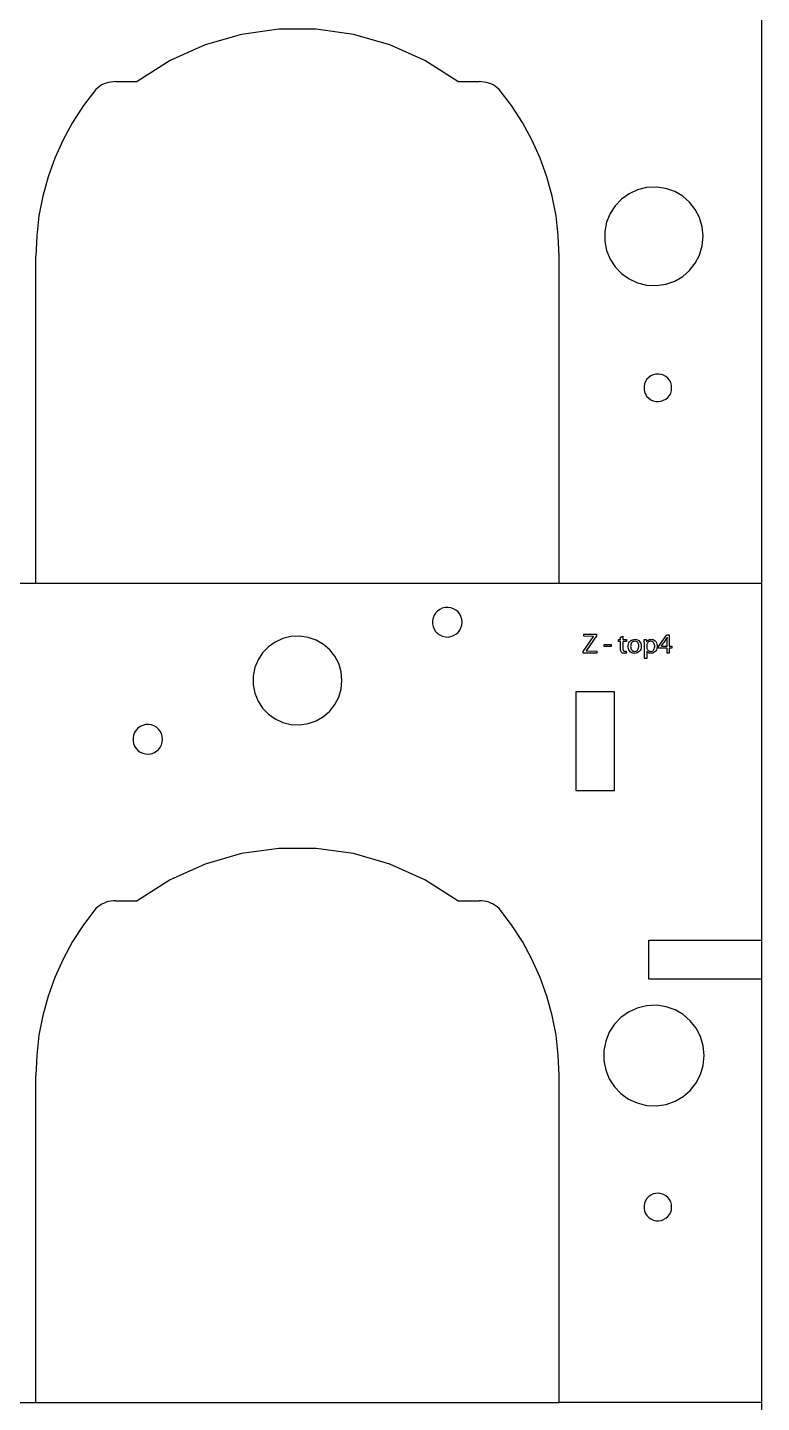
# Model space of a CAD drawing. Header units: metres. Extents: x 2882 to 3456, y 343 to 720.
# Drawn here: x 3034.5 to 3108.9, y 455 to 594.3 of the extents above; entities that cross this region are included whole.
import ezdxf

# ---------------------------------------------------------------- set-up
doc = ezdxf.new("R2010")
doc.units = ezdxf.units.M

msp = doc.modelspace()

# ---------------------------------------------------------------- linework, layer by layer
at = {"layer": 'COMPONENT1'}
for p, q in [((3108.85, 620.97), (3108.85, 537.97)), ((3056.17, 593.57), (3052.49, 592.51)), ((3059.95, 594.1), (3056.17, 593.57)), ((3063.75, 594.1), (3059.95, 594.1)), ((3067.53, 593.57), (3063.75, 594.1)), ((3071.21, 592.51), (3067.53, 593.57)), ((3052.49, 592.51), (3048.95, 590.92)), ((3074.75, 590.92), (3071.21, 592.51)), ((3048.95, 590.92), (3045.62, 588.79)), ((3078.08, 588.79), (3074.75, 590.92)), ((3041.42, 588), (3040.18, 586.37)), ((3041.63, 588.17), (3041.42, 588)), ((3041.83, 588.32), (3041.63, 588.17)), ((3042.04, 588.45), (3041.83, 588.32)), ((3042.25, 588.56), (3042.04, 588.45)), ((3042.47, 588.64), (3042.25, 588.56)), ((3042.7, 588.71), (3042.47, 588.64)), ((3042.94, 588.75), (3042.7, 588.71)), ((3043.19, 588.78), (3042.94, 588.75)), ((3043.46, 588.79), (3043.19, 588.78)), ((3043.46, 588.79), (3045.62, 588.79)), ((3078.08, 588.79), (3080.24, 588.79)), ((3080.51, 588.78), (3080.24, 588.79)), ((3080.76, 588.75), (3080.51, 588.78)), ((3081, 588.71), (3080.76, 588.75)), ((3081.23, 588.64), (3081, 588.71)), ((3081.45, 588.56), (3081.23, 588.64)), ((3081.66, 588.45), (3081.45, 588.56)), ((3081.87, 588.32), (3081.66, 588.45)), ((3082.08, 588.17), (3081.87, 588.32)), ((3082.28, 588), (3082.08, 588.17)), ((3083.52, 586.37), (3082.28, 588)), ((3040.18, 586.37), (3039.07, 584.66)), ((3084.63, 584.66), (3083.52, 586.37)), ((3039.07, 584.66), (3038.1, 582.88)), ((3085.6, 582.88), (3084.63, 584.66)), ((3038.1, 582.88), (3037.28, 581.03)), ((3086.43, 581.03), (3085.6, 582.88)), ((3037.28, 581.03), (3036.59, 579.13)), ((3087.11, 579.13), (3086.43, 581.03)), ((3036.59, 579.13), (3036.05, 577.17)), ((3087.65, 577.17), (3087.11, 579.13)), ((3036.05, 577.17), (3035.66, 575.18)), ((3088.04, 575.18), (3087.65, 577.17)), ((3094.67, 576.89), (3094.03, 576.22)), ((3095.43, 577.43), (3094.67, 576.89)), ((3096.28, 577.83), (3095.43, 577.43)), ((3097.21, 578.06), (3096.28, 577.83)), ((3098.2, 578.11), (3097.21, 578.06)), ((3099.16, 577.97), (3098.2, 578.11)), ((3100.06, 577.65), (3099.16, 577.97)), ((3100.87, 577.18), (3100.06, 577.65)), ((3101.57, 576.57), (3100.87, 577.18)), ((3093.52, 575.43), (3093.16, 574.56)), ((3094.03, 576.22), (3093.52, 575.43)), ((3102.14, 575.84), (3101.57, 576.57)), ((3102.58, 575.01), (3102.14, 575.84)), ((3035.66, 575.18), (3035.43, 573.16)), ((3088.27, 573.16), (3088.04, 575.18)), ((3093.16, 574.56), (3092.97, 573.61)), ((3102.85, 574.09), (3102.58, 575.01)), ((3102.95, 573.12), (3102.85, 574.09)), ((3035.43, 573.16), (3035.35, 571.11)), ((3088.35, 571.11), (3088.27, 573.16)), ((3092.97, 573.61), (3092.97, 572.62)), ((3092.97, 572.62), (3093.16, 571.67)), ((3102.85, 572.14), (3102.95, 573.12)), ((3093.16, 571.67), (3093.52, 570.8)), ((3102.14, 570.39), (3102.58, 571.22)), ((3102.58, 571.22), (3102.85, 572.14)), ((3035.35, 537.97), (3035.35, 571.11)), ((3088.35, 537.97), (3088.35, 571.11)), ((3093.52, 570.8), (3094.03, 570.01)), ((3094.03, 570.01), (3094.67, 569.34)), ((3101.57, 569.66), (3102.14, 570.39)), ((3094.67, 569.34), (3095.43, 568.8)), ((3095.43, 568.8), (3096.28, 568.4)), ((3096.28, 568.4), (3097.21, 568.17)), ((3099.16, 568.26), (3100.06, 568.58)), ((3100.06, 568.58), (3100.87, 569.05)), ((3100.87, 569.05), (3101.57, 569.66)), ((3097.21, 568.17), (3098.2, 568.12)), ((3098.2, 568.12), (3099.16, 568.26)), ((3097.25, 558.63), (3097.11, 558.41)), ((3097.43, 558.82), (3097.25, 558.63)), ((3097.64, 558.97), (3097.43, 558.82)), ((3097.88, 559.09), (3097.64, 558.97)), ((3098.14, 559.15), (3097.88, 559.09)), ((3098.42, 559.16), (3098.14, 559.15)), ((3098.69, 559.12), (3098.42, 559.16)), ((3098.94, 559.04), (3098.69, 559.12)), ((3099.17, 558.9), (3098.94, 559.04)), ((3099.36, 558.73), (3099.17, 558.9)), ((3099.52, 558.53), (3099.36, 558.73)), ((3097.01, 558.17), (3096.96, 557.9)), ((3096.96, 557.9), (3096.96, 557.63)), ((3096.96, 557.63), (3097.01, 557.36)), ((3097.11, 558.41), (3097.01, 558.17)), ((3097.01, 557.36), (3097.11, 557.12)), ((3099.65, 558.29), (3099.52, 558.53)), ((3099.52, 557), (3099.65, 557.24)), ((3099.72, 558.04), (3099.65, 558.29)), ((3099.65, 557.24), (3099.72, 557.49)), ((3099.75, 557.77), (3099.72, 558.04)), ((3099.72, 557.49), (3099.75, 557.77)), ((3097.11, 557.12), (3097.25, 556.9)), ((3097.25, 556.9), (3097.43, 556.71)), ((3097.43, 556.71), (3097.64, 556.56)), ((3097.64, 556.56), (3097.88, 556.45)), ((3097.88, 556.45), (3098.14, 556.38)), ((3098.14, 556.38), (3098.42, 556.37)), ((3098.42, 556.37), (3098.69, 556.41)), ((3098.69, 556.41), (3098.94, 556.5)), ((3098.94, 556.5), (3099.17, 556.63)), ((3099.17, 556.63), (3099.36, 556.8)), ((3099.36, 556.8), (3099.52, 557)), ((3015.15, 537.97), (3035.35, 537.97)), ((3035.35, 537.97), (3070.12, 537.97)), ((3070.12, 537.97), (3088.35, 537.97)), ((3088.35, 537.97), (3108.85, 537.97)), ((3108.85, 537.97), (3108.85, 501.82)), ((3075.84, 534.95), (3075.69, 534.72)), ((3076.04, 535.15), (3075.84, 534.95)), ((3076.26, 535.32), (3076.04, 535.15)), ((3076.52, 535.44), (3076.26, 535.32)), ((3076.8, 535.51), (3076.52, 535.44)), ((3077.1, 535.52), (3076.8, 535.51)), ((3077.39, 535.48), (3077.1, 535.52)), ((3077.65, 535.38), (3077.39, 535.48)), ((3077.9, 535.24), (3077.65, 535.38)), ((3078.11, 535.06), (3077.9, 535.24)), ((3078.28, 534.84), (3078.11, 535.06)), ((3075.59, 534.46), (3075.53, 534.17)), ((3075.53, 534.17), (3075.53, 533.87)), ((3075.53, 533.87), (3075.59, 533.59)), ((3075.69, 534.72), (3075.59, 534.46)), ((3075.59, 533.59), (3075.69, 533.33)), ((3078.41, 534.59), (3078.28, 534.84)), ((3078.49, 534.32), (3078.41, 534.59)), ((3078.41, 533.45), (3078.49, 533.73)), ((3078.52, 534.02), (3078.49, 534.32)), ((3078.49, 533.73), (3078.52, 534.02)), ((3060.35, 532.36), (3059.58, 532)), ((3061.19, 532.57), (3060.35, 532.36)), ((3062.07, 532.61), (3061.19, 532.57)), ((3062.94, 532.48), (3062.07, 532.61)), ((3063.75, 532.2), (3062.94, 532.48)), ((3064.47, 531.77), (3063.75, 532.2)), ((3075.69, 533.33), (3075.84, 533.09)), ((3075.84, 533.09), (3076.04, 532.89)), ((3076.04, 532.89), (3076.26, 532.73)), ((3076.26, 532.73), (3076.52, 532.61)), ((3076.52, 532.61), (3076.8, 532.54)), ((3076.8, 532.54), (3077.1, 532.52)), ((3077.1, 532.52), (3077.39, 532.57)), ((3077.39, 532.57), (3077.65, 532.66)), ((3077.65, 532.66), (3077.9, 532.8)), ((3077.9, 532.8), (3078.11, 532.99)), ((3078.11, 532.99), (3078.28, 533.21)), ((3078.28, 533.21), (3078.41, 533.45)), ((3058.32, 530.91), (3057.86, 530.2)), ((3058.9, 531.51), (3058.32, 530.91)), ((3059.58, 532), (3058.9, 531.51)), ((3065.11, 531.22), (3064.47, 531.77)), ((3065.63, 530.57), (3065.11, 531.22)), ((3057.54, 529.42), (3057.37, 528.56)), ((3057.86, 530.2), (3057.54, 529.42)), ((3066.02, 529.82), (3065.63, 530.57)), ((3066.26, 529), (3066.02, 529.82)), ((3057.37, 528.56), (3057.37, 527.67)), ((3066.35, 528.12), (3066.26, 529)), ((3066.26, 527.24), (3066.35, 528.12)), ((3057.37, 527.67), (3057.54, 526.82)), ((3057.54, 526.82), (3057.86, 526.03)), ((3066.02, 526.41), (3066.26, 527.24)), ((3093.95, 526.97), (3090.05, 526.97)), ((3090.05, 526.97), (3090.05, 516.96)), ((3093.95, 516.96), (3093.95, 526.97)), ((3057.86, 526.03), (3058.32, 525.32)), ((3058.32, 525.32), (3058.9, 524.72)), ((3065.11, 525.01), (3065.63, 525.67)), ((3065.63, 525.67), (3066.02, 526.41)), ((3058.9, 524.72), (3059.58, 524.23)), ((3059.58, 524.23), (3060.35, 523.87)), ((3060.35, 523.87), (3061.19, 523.66)), ((3062.94, 523.75), (3063.75, 524.03)), ((3063.75, 524.03), (3064.47, 524.46)), ((3064.47, 524.46), (3065.11, 525.01)), ((3045.24, 522.59), (3045.19, 522.31)), ((3045.35, 522.85), (3045.24, 522.59)), ((3045.5, 523.09), (3045.35, 522.85)), ((3045.69, 523.29), (3045.5, 523.09)), ((3045.92, 523.45), (3045.69, 523.29)), ((3046.18, 523.57), (3045.92, 523.45)), ((3046.46, 523.64), (3046.18, 523.57)), ((3046.75, 523.66), (3046.46, 523.64)), ((3047.04, 523.61), (3046.75, 523.66)), ((3047.31, 523.52), (3047.04, 523.61)), ((3047.55, 523.38), (3047.31, 523.52)), ((3047.76, 523.19), (3047.55, 523.38)), ((3047.94, 522.97), (3047.76, 523.19)), ((3048.07, 522.73), (3047.94, 522.97)), ((3048.15, 522.45), (3048.07, 522.73)), ((3048.18, 522.16), (3048.15, 522.45)), ((3061.19, 523.66), (3062.07, 523.62)), ((3062.07, 523.62), (3062.94, 523.75)), ((3045.19, 522.31), (3045.19, 522.01)), ((3045.19, 522.01), (3045.24, 521.72)), ((3045.24, 521.72), (3045.35, 521.46)), ((3045.35, 521.46), (3045.5, 521.23)), ((3045.5, 521.23), (3045.69, 521.03)), ((3045.69, 521.03), (3045.92, 520.86)), ((3047.55, 520.94), (3047.76, 521.12)), ((3047.76, 521.12), (3047.94, 521.34)), ((3047.94, 521.34), (3048.07, 521.59)), ((3048.07, 521.59), (3048.15, 521.86)), ((3048.15, 521.86), (3048.18, 522.16)), ((3045.92, 520.86), (3046.18, 520.74)), ((3046.18, 520.74), (3046.46, 520.67)), ((3046.46, 520.67), (3046.75, 520.66)), ((3046.75, 520.66), (3047.04, 520.7)), ((3047.04, 520.7), (3047.31, 520.8)), ((3047.31, 520.8), (3047.55, 520.94)), ((3090.05, 516.96), (3093.95, 516.96)), ((3056.17, 510.57), (3052.49, 509.51)), ((3059.95, 511.1), (3056.17, 510.57)), ((3063.75, 511.1), (3059.95, 511.1)), ((3067.53, 510.57), (3063.75, 511.1)), ((3071.21, 509.51), (3067.53, 510.57)), ((3052.49, 509.51), (3048.95, 507.92)), ((3074.75, 507.92), (3071.21, 509.51)), ((3048.95, 507.92), (3045.62, 505.79)), ((3078.08, 505.79), (3074.75, 507.92)), ((3042.7, 505.71), (3042.47, 505.64)), ((3042.94, 505.75), (3042.7, 505.71)), ((3043.19, 505.78), (3042.94, 505.75)), ((3043.46, 505.79), (3043.19, 505.78)), ((3043.46, 505.79), (3045.62, 505.79)), ((3078.08, 505.79), (3080.24, 505.79)), ((3080.51, 505.78), (3080.24, 505.79)), ((3080.76, 505.75), (3080.51, 505.78)), ((3081, 505.71), (3080.76, 505.75)), ((3081.23, 505.64), (3081, 505.71)), ((3041.42, 505), (3040.18, 503.37)), ((3041.63, 505.17), (3041.42, 505)), ((3041.83, 505.32), (3041.63, 505.17)), ((3042.04, 505.45), (3041.83, 505.32)), ((3042.25, 505.56), (3042.04, 505.45)), ((3042.47, 505.64), (3042.25, 505.56)), ((3081.45, 505.56), (3081.23, 505.64)), ((3081.66, 505.45), (3081.45, 505.56)), ((3081.87, 505.32), (3081.66, 505.45)), ((3082.08, 505.17), (3081.87, 505.32)), ((3082.28, 505), (3082.08, 505.17)), ((3083.52, 503.37), (3082.28, 505)), ((3040.18, 503.37), (3039.07, 501.66)), ((3084.63, 501.66), (3083.52, 503.37)), ((3039.07, 501.66), (3038.1, 499.88)), ((3085.6, 499.88), (3084.63, 501.66)), ((3097.44, 497.87), (3097.44, 501.82)), ((3097.44, 501.82), (3108.85, 501.82)), ((3108.85, 501.82), (3108.85, 497.87)), ((3038.1, 499.88), (3037.28, 498.03)), ((3086.43, 498.03), (3085.6, 499.88)), ((3037.28, 498.03), (3036.59, 496.13)), ((3087.11, 496.13), (3086.43, 498.03)), ((3108.85, 497.87), (3097.44, 497.87)), ((3108.85, 497.87), (3108.85, 454.96)), ((3036.59, 496.13), (3036.05, 494.17)), ((3087.65, 494.17), (3087.11, 496.13)), ((3096.25, 494.92), (3095.38, 494.52)), ((3097.2, 495.16), (3096.25, 494.92)), ((3098.2, 495.21), (3097.2, 495.16)), ((3099.19, 495.06), (3098.2, 495.21)), ((3100.1, 494.74), (3099.19, 495.06)), ((3100.92, 494.26), (3100.1, 494.74)), ((3036.05, 494.17), (3035.66, 492.18)), ((3088.04, 492.18), (3087.65, 494.17)), ((3093.95, 493.28), (3093.43, 492.48)), ((3094.6, 493.96), (3093.95, 493.28)), ((3095.38, 494.52), (3094.6, 493.96)), ((3101.64, 493.64), (3100.92, 494.26)), ((3102.23, 492.89), (3101.64, 493.64)), ((3035.66, 492.18), (3035.43, 490.16)), ((3088.27, 490.16), (3088.04, 492.18)), ((3093.43, 492.48), (3093.07, 491.59)), ((3102.67, 492.05), (3102.23, 492.89)), ((3102.95, 491.11), (3102.67, 492.05)), ((3093.07, 491.59), (3092.88, 490.62)), ((3092.88, 490.62), (3092.88, 489.61)), ((3103.05, 490.12), (3102.95, 491.11)), ((3035.43, 490.16), (3035.35, 488.11)), ((3088.35, 488.11), (3088.27, 490.16)), ((3092.88, 489.61), (3093.07, 488.64)), ((3102.67, 488.19), (3102.95, 489.12)), ((3102.95, 489.12), (3103.05, 490.12)), ((3035.35, 454.96), (3035.35, 488.11)), ((3088.35, 454.96), (3088.35, 488.11)), ((3093.07, 488.64), (3093.43, 487.75)), ((3093.43, 487.75), (3093.95, 486.95)), ((3102.23, 487.34), (3102.67, 488.19)), ((3093.95, 486.95), (3094.6, 486.27)), ((3094.6, 486.27), (3095.38, 485.71)), ((3100.92, 485.97), (3101.64, 486.59)), ((3101.64, 486.59), (3102.23, 487.34)), ((3095.38, 485.71), (3096.25, 485.31)), ((3096.25, 485.31), (3097.2, 485.07)), ((3097.2, 485.07), (3098.2, 485.02)), ((3098.2, 485.02), (3099.19, 485.17)), ((3099.19, 485.17), (3100.1, 485.49)), ((3100.1, 485.49), (3100.92, 485.97)), ((3097.01, 475.17), (3096.96, 474.9)), ((3097.11, 475.41), (3097.01, 475.17)), ((3097.25, 475.63), (3097.11, 475.41)), ((3097.43, 475.82), (3097.25, 475.63)), ((3097.64, 475.97), (3097.43, 475.82)), ((3097.88, 476.09), (3097.64, 475.97)), ((3098.14, 476.15), (3097.88, 476.09)), ((3098.42, 476.16), (3098.14, 476.15)), ((3098.69, 476.12), (3098.42, 476.16)), ((3098.94, 476.04), (3098.69, 476.12)), ((3099.17, 475.9), (3098.94, 476.04)), ((3099.36, 475.73), (3099.17, 475.9)), ((3099.52, 475.53), (3099.36, 475.73)), ((3099.65, 475.29), (3099.52, 475.53)), ((3099.72, 475.04), (3099.65, 475.29)), ((3096.96, 474.9), (3096.96, 474.63)), ((3096.96, 474.63), (3097.01, 474.36)), ((3097.01, 474.36), (3097.11, 474.12)), ((3097.11, 474.12), (3097.25, 473.9)), ((3097.25, 473.9), (3097.43, 473.71)), ((3097.43, 473.71), (3097.64, 473.56)), ((3099.17, 473.63), (3099.36, 473.8)), ((3099.36, 473.8), (3099.52, 474)), ((3099.52, 474), (3099.65, 474.24)), ((3099.65, 474.24), (3099.72, 474.49)), ((3099.75, 474.77), (3099.72, 475.04)), ((3099.72, 474.49), (3099.75, 474.77)), ((3097.64, 473.56), (3097.88, 473.45)), ((3097.88, 473.45), (3098.14, 473.38)), ((3098.14, 473.38), (3098.42, 473.37)), ((3098.42, 473.37), (3098.69, 473.41)), ((3098.69, 473.41), (3098.94, 473.5)), ((3098.94, 473.5), (3099.17, 473.63)), ((3014.85, 454.96), (3035.35, 454.96)), ((3035.35, 454.96), (3088.35, 454.96)), ((3108.85, 454.96), (3088.35, 454.96)), ((3108.85, 454.96), (3108.85, 398.96))]:
    msp.add_line(p, q, dxfattribs=at)
at = {"layer": 'COMPONENT11'}
for p, q in [((3090.77, 531.04), (3091.83, 532.58)), ((3090.87, 532.59), (3090.87, 532.8)), ((3090.87, 532.8), (3092.15, 532.8)), ((3091.83, 532.58), (3090.87, 532.59)), ((3092.15, 532.65), (3091.1, 531.11)), ((3092.15, 532.8), (3092.15, 532.65)), ((3094.36, 532.24), (3094.37, 532.26)), ((3094.36, 532.19), (3094.36, 532.24)), ((3094.36, 532.15), (3094.36, 532.19)), ((3094.37, 532.26), (3094.41, 532.26)), ((3094.41, 532.26), (3094.45, 532.26)), ((3094.45, 532.26), (3094.51, 532.26)), ((3094.51, 532.26), (3094.55, 532.26)), ((3094.55, 532.26), (3094.58, 532.27)), ((3094.58, 532.49), (3094.59, 532.52)), ((3094.58, 532.44), (3094.58, 532.49)), ((3094.58, 532.38), (3094.58, 532.44)), ((3094.58, 532.32), (3094.58, 532.38)), ((3094.58, 532.27), (3094.58, 532.32)), ((3094.59, 532.52), (3094.63, 532.53)), ((3094.63, 532.53), (3094.69, 532.55)), ((3094.69, 532.55), (3094.75, 532.57)), ((3094.75, 532.57), (3094.82, 532.59)), ((3094.82, 532.59), (3094.82, 532.5)), ((3094.82, 532.5), (3094.82, 532.42)), ((3094.82, 532.42), (3094.82, 532.34)), ((3094.82, 532.34), (3094.82, 532.28)), ((3094.82, 532.28), (3094.85, 532.26)), ((3094.85, 532.26), (3094.92, 532.26)), ((3094.92, 532.26), (3095.01, 532.26)), ((3095.01, 532.26), (3095.1, 532.26)), ((3095.1, 532.26), (3095.16, 532.26)), ((3095.16, 532.26), (3095.17, 532.24)), ((3095.17, 532.24), (3095.17, 532.2)), ((3095.17, 532.2), (3095.17, 532.15)), ((3095.57, 532.13), (3095.67, 532.2)), ((3095.67, 532.2), (3095.79, 532.25)), ((3095.79, 532.25), (3095.91, 532.28)), ((3095.91, 532.28), (3096.05, 532.29)), ((3096.05, 532.29), (3096.18, 532.27)), ((3096.18, 532.27), (3096.3, 532.23)), ((3096.3, 532.23), (3096.41, 532.17)), ((3096.41, 532.17), (3096.5, 532.08)), ((3096.98, 532.21), (3096.98, 532.26)), ((3096.98, 532.26), (3097.01, 532.26)), ((3096.98, 532.16), (3096.98, 532.21)), ((3097.01, 532.26), (3097.04, 532.26)), ((3097.04, 532.26), (3097.08, 532.26)), ((3097.08, 532.26), (3097.12, 532.26)), ((3097.12, 532.26), (3097.16, 532.26)), ((3097.16, 532.26), (3097.18, 532.26)), ((3097.18, 532.26), (3097.2, 532.23)), ((3097.2, 532.23), (3097.2, 532.19)), ((3097.2, 532.19), (3097.2, 532.15)), ((3097.28, 532.12), (3097.33, 532.17)), ((3097.33, 532.17), (3097.39, 532.21)), ((3097.39, 532.21), (3097.45, 532.24)), ((3097.45, 532.24), (3097.52, 532.26)), ((3097.52, 532.26), (3097.59, 532.28)), ((3097.59, 532.28), (3097.67, 532.29)), ((3097.67, 532.29), (3097.77, 532.28)), ((3097.77, 532.28), (3097.88, 532.26)), ((3097.88, 532.26), (3097.99, 532.21)), ((3097.99, 532.21), (3098.08, 532.14)), ((3098.43, 531.56), (3099.25, 532.73)), ((3099.09, 532.17), (3099.03, 532.08)), ((3099.12, 532.21), (3099.09, 532.17)), ((3099.14, 532.24), (3099.12, 532.21)), ((3099.16, 532.27), (3099.14, 532.24)), ((3099.18, 532.3), (3099.16, 532.27)), ((3099.19, 532.33), (3099.18, 532.3)), ((3099.21, 532.36), (3099.19, 532.33)), ((3099.23, 532.39), (3099.21, 532.36)), ((3099.25, 532.43), (3099.23, 532.39)), ((3099.25, 532.73), (3099.51, 532.73)), ((3099.29, 532.44), (3099.25, 532.43)), ((3099.28, 532.41), (3099.29, 532.44)), ((3099.28, 532.37), (3099.28, 532.41)), ((3099.28, 532.34), (3099.28, 532.37)), ((3099.28, 532.3), (3099.28, 532.34)), ((3099.28, 532.27), (3099.28, 532.3)), ((3099.28, 532.23), (3099.28, 532.27)), ((3099.28, 532.2), (3099.28, 532.23)), ((3099.28, 532.17), (3099.28, 532.2)), ((3099.28, 532.1), (3099.28, 532.17)), ((3099.29, 532.48), (3099.29, 532.44)), ((3099.51, 532.73), (3099.51, 531.59)), ((3090.77, 530.9), (3090.77, 531.04)), ((3092.16, 530.9), (3090.77, 530.9)), ((3091.1, 531.11), (3092.16, 531.1)), ((3092.16, 531.1), (3092.16, 530.9)), ((3092.93, 531.57), (3092.93, 531.75)), ((3092.93, 531.75), (3093.63, 531.75)), ((3093.63, 531.57), (3092.93, 531.57)), ((3093.63, 531.75), (3093.63, 531.57)), ((3094.36, 532.1), (3094.36, 532.15)), ((3094.37, 532.07), (3094.36, 532.1)), ((3094.4, 532.07), (3094.37, 532.07)), ((3094.45, 532.07), (3094.4, 532.07)), ((3094.5, 532.07), (3094.45, 532.07)), ((3094.55, 532.07), (3094.5, 532.07)), ((3094.58, 532.05), (3094.55, 532.07)), ((3094.58, 531.94), (3094.58, 532.05)), ((3094.58, 531.77), (3094.58, 531.94)), ((3094.58, 531.58), (3094.58, 531.77)), ((3094.58, 531.42), (3094.58, 531.58)), ((3094.58, 531.33), (3094.58, 531.42)), ((3094.58, 531.27), (3094.58, 531.33)), ((3094.58, 531.2), (3094.58, 531.27)), ((3094.6, 531.13), (3094.58, 531.2)), ((3094.61, 531.07), (3094.6, 531.13)), ((3094.64, 531.02), (3094.61, 531.07)), ((3094.67, 530.98), (3094.64, 531.02)), ((3094.7, 530.94), (3094.67, 530.98)), ((3094.74, 530.92), (3094.7, 530.94)), ((3094.78, 530.89), (3094.74, 530.92)), ((3094.83, 530.88), (3094.78, 530.89)), ((3094.83, 532.07), (3094.82, 531.96)), ((3094.82, 531.96), (3094.82, 531.79)), ((3094.82, 531.79), (3094.82, 531.6)), ((3094.82, 531.6), (3094.82, 531.44)), ((3094.82, 531.44), (3094.82, 531.35)), ((3094.82, 531.35), (3094.82, 531.29)), ((3094.82, 531.29), (3094.83, 531.21)), ((3094.88, 532.07), (3094.83, 532.07)), ((3094.83, 531.21), (3094.85, 531.16)), ((3094.88, 530.87), (3094.83, 530.88)), ((3094.85, 531.16), (3094.88, 531.11)), ((3094.96, 532.07), (3094.88, 532.07)), ((3094.88, 531.11), (3094.93, 531.08)), ((3094.94, 530.86), (3094.88, 530.87)), ((3094.93, 531.08), (3094.99, 531.07)), ((3094.98, 530.87), (3094.94, 530.86)), ((3095.05, 532.07), (3094.96, 532.07)), ((3095.03, 530.87), (3094.98, 530.87)), ((3094.99, 531.07), (3095.03, 531.07)), ((3095.03, 531.07), (3095.06, 531.07)), ((3095.07, 530.87), (3095.03, 530.87)), ((3095.13, 532.07), (3095.05, 532.07)), ((3095.06, 531.07), (3095.08, 531.07)), ((3095.1, 530.88), (3095.07, 530.87)), ((3095.08, 531.07), (3095.13, 531.08)), ((3095.14, 530.89), (3095.1, 530.88)), ((3095.17, 532.08), (3095.13, 532.07)), ((3095.13, 531.08), (3095.15, 531.04)), ((3095.16, 530.91), (3095.14, 530.89)), ((3095.15, 531.04), (3095.15, 531)), ((3095.15, 531), (3095.16, 530.95)), ((3095.16, 530.95), (3095.16, 530.91)), ((3095.17, 532.15), (3095.17, 532.11)), ((3095.17, 532.11), (3095.17, 532.08)), ((3095.34, 531.65), (3095.37, 531.8)), ((3095.34, 531.49), (3095.34, 531.65)), ((3095.37, 531.35), (3095.34, 531.49)), ((3095.37, 531.8), (3095.42, 531.93)), ((3095.41, 531.22), (3095.37, 531.35)), ((3095.48, 531.11), (3095.41, 531.22)), ((3095.42, 531.93), (3095.48, 532.04)), ((3095.48, 532.04), (3095.57, 532.13)), ((3095.56, 531.02), (3095.48, 531.11)), ((3095.66, 530.95), (3095.56, 531.02)), ((3095.6, 531.67), (3095.59, 531.57)), ((3095.59, 531.57), (3095.6, 531.47)), ((3095.62, 531.76), (3095.6, 531.67)), ((3095.6, 531.47), (3095.62, 531.37)), ((3095.64, 531.85), (3095.62, 531.76)), ((3095.62, 531.37), (3095.65, 531.29)), ((3095.69, 531.93), (3095.64, 531.85)), ((3095.65, 531.29), (3095.7, 531.21)), ((3095.77, 530.9), (3095.66, 530.95)), ((3095.74, 531.99), (3095.69, 531.93)), ((3095.7, 531.21), (3095.76, 531.15)), ((3095.81, 532.05), (3095.74, 531.99)), ((3095.76, 531.15), (3095.82, 531.1)), ((3095.89, 530.87), (3095.77, 530.9)), ((3095.89, 532.08), (3095.81, 532.05)), ((3095.82, 531.1), (3095.9, 531.07)), ((3095.98, 532.1), (3095.89, 532.08)), ((3096.02, 530.86), (3095.89, 530.87)), ((3095.9, 531.07), (3095.98, 531.05)), ((3096.09, 532.1), (3095.98, 532.1)), ((3095.98, 531.05), (3096.07, 531.06)), ((3096.14, 530.88), (3096.02, 530.86)), ((3096.07, 531.06), (3096.15, 531.08)), ((3096.17, 532.07), (3096.09, 532.1)), ((3096.26, 530.91), (3096.14, 530.88)), ((3096.15, 531.08), (3096.22, 531.12)), ((3096.25, 532.02), (3096.17, 532.07)), ((3096.22, 531.12), (3096.28, 531.18)), ((3096.31, 531.96), (3096.25, 532.02)), ((3096.37, 530.97), (3096.26, 530.91)), ((3096.28, 531.18), (3096.33, 531.25)), ((3096.35, 531.88), (3096.31, 531.96)), ((3096.33, 531.25), (3096.37, 531.33)), ((3096.39, 531.8), (3096.35, 531.88)), ((3096.37, 531.33), (3096.4, 531.42)), ((3096.47, 531.05), (3096.37, 530.97)), ((3096.41, 531.71), (3096.39, 531.8)), ((3096.4, 531.42), (3096.42, 531.53)), ((3096.42, 531.62), (3096.41, 531.71)), ((3096.42, 531.53), (3096.42, 531.62)), ((3096.55, 531.15), (3096.47, 531.05)), ((3096.5, 532.08), (3096.57, 531.98)), ((3096.62, 531.27), (3096.55, 531.15)), ((3096.57, 531.98), (3096.63, 531.87)), ((3096.66, 531.42), (3096.62, 531.27)), ((3096.63, 531.87), (3096.66, 531.73)), ((3096.66, 531.73), (3096.67, 531.59)), ((3096.67, 531.59), (3096.66, 531.42)), ((3096.98, 532.11), (3096.98, 532.16)), ((3096.98, 532.05), (3096.98, 532.11)), ((3096.98, 532), (3096.98, 532.05)), ((3096.99, 531.94), (3096.98, 532)), ((3096.99, 531.88), (3096.99, 531.94)), ((3096.99, 531.81), (3096.99, 531.88)), ((3096.99, 531.75), (3096.99, 531.81)), ((3096.99, 531.59), (3096.99, 531.75)), ((3096.99, 531.36), (3096.99, 531.59)), ((3096.99, 531.09), (3096.99, 531.36)), ((3096.99, 530.82), (3096.99, 531.09)), ((3096.99, 530.58), (3096.99, 530.82)), ((3097.2, 532.15), (3097.2, 532.11)), ((3097.2, 532.11), (3097.21, 532.07)), ((3097.21, 532.07), (3097.21, 532.04)), ((3097.21, 532.04), (3097.24, 532.07)), ((3097.24, 531.75), (3097.23, 531.71)), ((3097.23, 531.71), (3097.23, 531.68)), ((3097.23, 531.68), (3097.23, 531.65)), ((3097.23, 531.65), (3097.23, 531.61)), ((3097.23, 531.61), (3097.23, 531.57)), ((3097.23, 531.57), (3097.23, 531.52)), ((3097.23, 531.52), (3097.23, 531.49)), ((3097.23, 531.49), (3097.23, 531.45)), ((3097.23, 531.45), (3097.23, 531.42)), ((3097.23, 531.42), (3097.23, 531.4)), ((3097.23, 531.4), (3097.24, 531.36)), ((3097.24, 531.08), (3097.23, 531.03)), ((3097.23, 531.03), (3097.23, 530.94)), ((3097.23, 530.94), (3097.23, 530.82)), ((3097.23, 530.82), (3097.23, 530.68)), ((3097.24, 532.07), (3097.28, 532.12)), ((3097.25, 531.78), (3097.24, 531.75)), ((3097.24, 531.36), (3097.26, 531.3)), ((3097.26, 531.05), (3097.24, 531.08)), ((3097.26, 531.83), (3097.25, 531.78)), ((3097.29, 531.89), (3097.26, 531.83)), ((3097.26, 531.3), (3097.29, 531.24)), ((3097.3, 531), (3097.26, 531.05)), ((3097.33, 531.95), (3097.29, 531.89)), ((3097.29, 531.24), (3097.33, 531.19)), ((3097.34, 530.96), (3097.3, 531)), ((3097.37, 531.99), (3097.33, 531.95)), ((3097.33, 531.19), (3097.37, 531.15)), ((3097.39, 530.93), (3097.34, 530.96)), ((3097.42, 532.03), (3097.37, 531.99)), ((3097.37, 531.15), (3097.42, 531.11)), ((3097.45, 530.9), (3097.39, 530.93)), ((3097.48, 532.06), (3097.42, 532.03)), ((3097.42, 531.11), (3097.47, 531.09)), ((3097.5, 530.88), (3097.45, 530.9)), ((3097.47, 531.09), (3097.53, 531.07)), ((3097.54, 532.08), (3097.48, 532.06)), ((3097.57, 530.87), (3097.5, 530.88)), ((3097.53, 531.07), (3097.6, 531.06)), ((3097.6, 532.09), (3097.54, 532.08)), ((3097.63, 530.86), (3097.57, 530.87)), ((3097.68, 532.09), (3097.6, 532.09)), ((3097.6, 531.06), (3097.68, 531.06)), ((3097.73, 530.87), (3097.63, 530.86)), ((3097.76, 532.07), (3097.68, 532.09)), ((3097.68, 531.06), (3097.77, 531.09)), ((3097.84, 530.89), (3097.73, 530.87)), ((3097.84, 532.03), (3097.76, 532.07)), ((3097.77, 531.09), (3097.84, 531.13)), ((3097.9, 531.97), (3097.84, 532.03)), ((3097.84, 531.13), (3097.9, 531.18)), ((3097.95, 530.94), (3097.84, 530.89)), ((3097.95, 531.9), (3097.9, 531.97)), ((3097.9, 531.18), (3097.95, 531.25)), ((3097.99, 531.83), (3097.95, 531.9)), ((3097.95, 531.25), (3097.99, 531.34)), ((3098.05, 531.01), (3097.95, 530.94)), ((3098.01, 531.74), (3097.99, 531.83)), ((3097.99, 531.34), (3098.02, 531.43)), ((3098.03, 531.64), (3098.01, 531.74)), ((3098.02, 531.43), (3098.03, 531.54)), ((3098.03, 531.54), (3098.03, 531.64)), ((3098.13, 531.1), (3098.05, 531.01)), ((3098.08, 532.14), (3098.15, 532.05)), ((3098.2, 531.21), (3098.13, 531.1)), ((3098.15, 532.05), (3098.21, 531.94)), ((3098.25, 531.35), (3098.2, 531.21)), ((3098.21, 531.94), (3098.26, 531.81)), ((3098.28, 531.51), (3098.25, 531.35)), ((3098.26, 531.81), (3098.28, 531.67)), ((3098.28, 531.67), (3098.28, 531.51)), ((3098.43, 531.4), (3098.43, 531.56)), ((3099.28, 531.4), (3098.43, 531.4)), ((3098.73, 531.67), (3098.69, 531.61)), ((3098.69, 531.61), (3098.71, 531.59)), ((3098.71, 531.59), (3098.78, 531.59)), ((3098.8, 531.76), (3098.73, 531.67)), ((3098.78, 531.59), (3098.88, 531.59)), ((3098.87, 531.87), (3098.8, 531.76)), ((3098.96, 531.98), (3098.87, 531.87)), ((3098.88, 531.59), (3098.99, 531.59)), ((3099.03, 532.08), (3098.96, 531.98)), ((3098.99, 531.59), (3099.1, 531.59)), ((3099.1, 531.59), (3099.19, 531.59)), ((3099.19, 531.59), (3099.28, 531.59)), ((3099.28, 532), (3099.28, 532.1)), ((3099.28, 531.89), (3099.28, 532)), ((3099.28, 531.78), (3099.28, 531.89)), ((3099.28, 531.68), (3099.28, 531.78)), ((3099.28, 531.61), (3099.28, 531.68)), ((3099.28, 531.59), (3099.28, 531.61)), ((3099.28, 530.9), (3099.28, 531.4)), ((3099.51, 530.9), (3099.28, 530.9)), ((3099.51, 531.59), (3099.77, 531.59)), ((3099.77, 531.4), (3099.51, 531.4)), ((3099.51, 531.4), (3099.51, 530.9)), ((3099.77, 531.59), (3099.77, 531.4)), ((3096.99, 530.41), (3096.99, 530.58)), ((3097, 530.34), (3096.99, 530.41)), ((3097.02, 530.34), (3097, 530.34)), ((3097.06, 530.34), (3097.02, 530.34)), ((3097.1, 530.34), (3097.06, 530.34)), ((3097.15, 530.34), (3097.1, 530.34)), ((3097.19, 530.34), (3097.15, 530.34)), ((3097.22, 530.34), (3097.19, 530.34)), ((3097.23, 530.36), (3097.22, 530.34)), ((3097.23, 530.68), (3097.23, 530.55)), ((3097.23, 530.55), (3097.23, 530.43)), ((3097.23, 530.43), (3097.23, 530.36))]:
    msp.add_line(p, q, dxfattribs=at)

doc.saveas('drawing.dxf')
